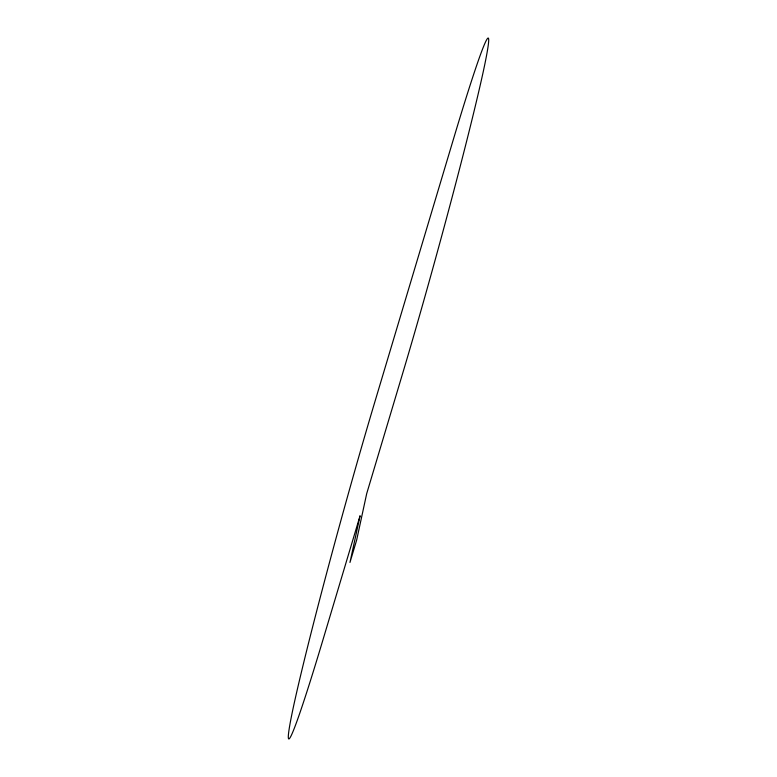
<?xml version="1.0" encoding="UTF-8"?>
<svg xmlns="http://www.w3.org/2000/svg" width="777" height="777" viewBox="0 0 777 777"><rect width="100%" height="100%" fill="white"/><g stroke="black" fill="none" stroke-linecap="round" stroke-linejoin="round"><path stroke-width="1.17" d="M360.023 515.947L349.961 562.461L356.643 540.122L366.705 493.609L402.34 374.475A227.69 7.887 -74.6 0 0 483.168 72.047A227.69 7.887 -74.6 0 0 452.622 141.919L374.66 402.525A227.69 7.887 -74.6 0 0 293.832 704.953A227.69 7.887 -74.6 0 0 324.378 635.081L360.023 515.947"/></g></svg>
